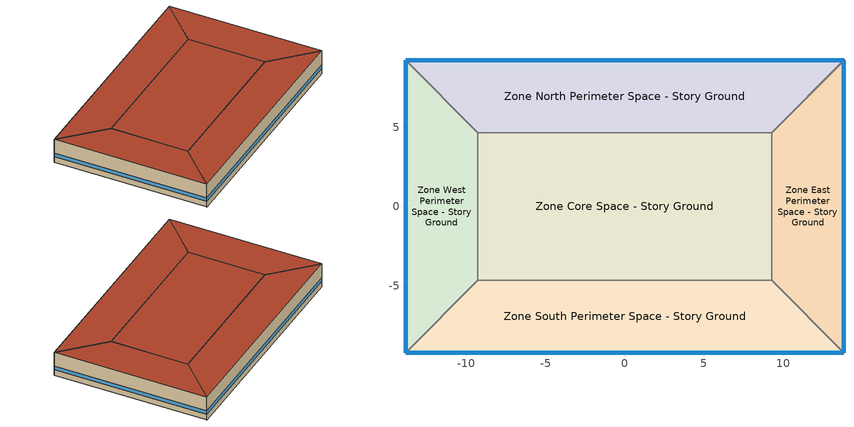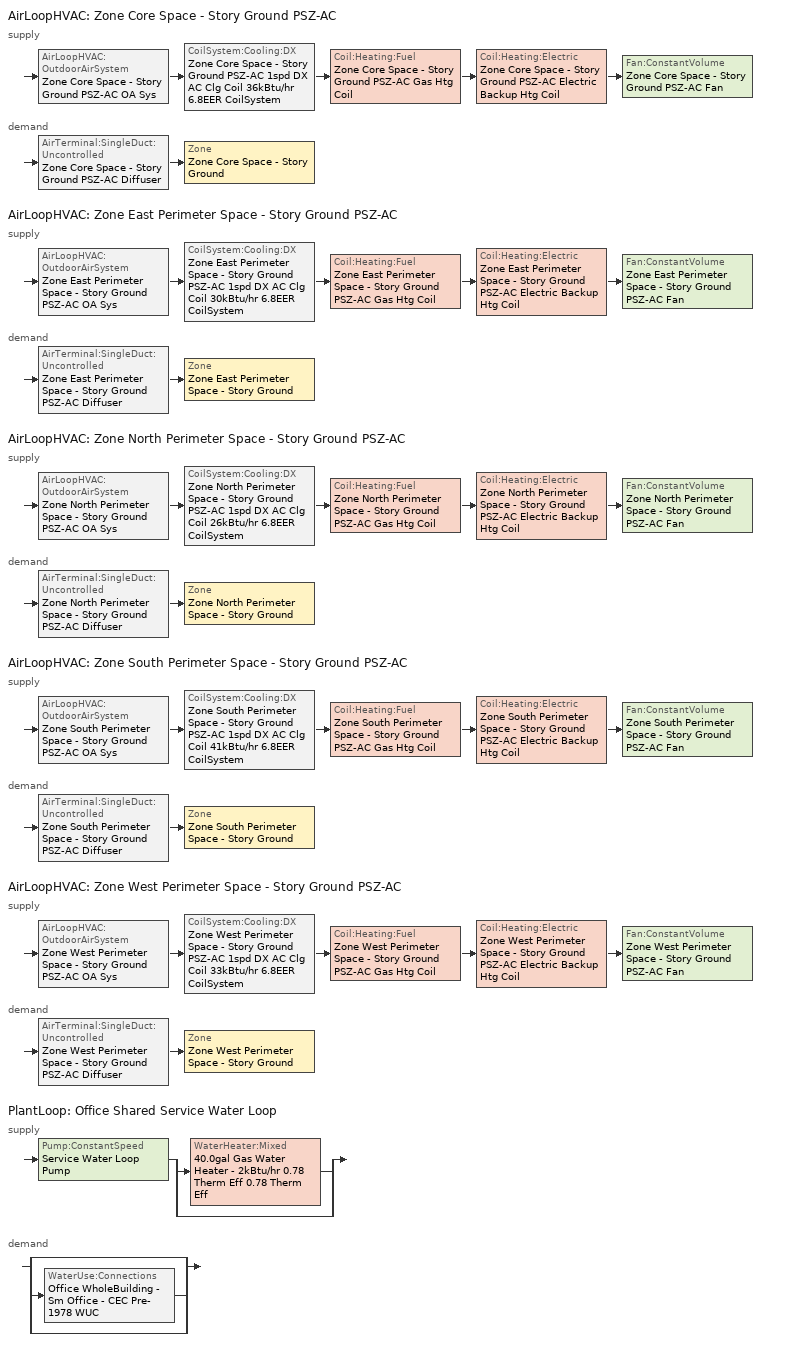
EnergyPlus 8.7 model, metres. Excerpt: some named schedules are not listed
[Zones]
Zone Core Space - Story Ground
 floor ground (Ground FloorGround_Floor_R11_T2013): -9.27,-4.66 -9.27,4.66 9.27,4.66 9.27,-4.66 z0
 wall to Zone West Perimeter Space - Story Ground (Typical Interior Wall): -9.27,4.66 -9.27,-4.66 z0:3.05
 wall to Zone North Perimeter Space - Story Ground (Typical Interior Wall): 9.27,4.66 -9.27,4.66 z0:3.05
 wall to Zone East Perimeter Space - Story Ground (Typical Interior Wall): 9.27,-4.66 9.27,4.66 z0:3.05
 wall to Zone South Perimeter Space - Story Ground (Typical Interior Wall): -9.27,-4.66 9.27,-4.66 z0:3.05
 roof outside (Metal roofR1_R14.20): 9.27,-4.66 9.27,4.66 -9.27,4.66 -9.27,-4.66 z3.05
Zone East Perimeter Space - Story Ground
 floor ground (Ground FloorGround_Floor_R11_T2013): 13.84,9.23 13.84,-9.23 9.27,-4.66 9.27,4.66 z0
 wall outside (Metal framed wallsW1_R8.60): 13.84,-9.23 13.84,9.23 z0:3.05
 wall to Zone South Perimeter Space - Story Ground (Typical Interior Wall): 9.27,-4.66 13.84,-9.23 z0:3.05
 wall to Zone North Perimeter Space - Story Ground (Typical Interior Wall): 13.84,9.23 9.27,4.66 z0:3.05
 window (U1.23_SHGC0.82_SimpleGlazing_Window_01): 13.84,-9.2 13.84,9.2 z0.76:1.22
 roof outside (Metal roofR1_R14.20): 9.27,4.66 9.27,-4.66 13.84,-9.23 13.84,9.23 z3.05
Zone North Perimeter Space - Story Ground
 floor ground (Ground FloorGround_Floor_R11_T2013): -13.84,9.23 13.84,9.23 9.27,4.66 -9.27,4.66 z0
 wall outside (Metal framed wallsW1_R8.60): 13.84,9.23 -13.84,9.23 z0:3.05
 wall to Zone West Perimeter Space - Story Ground (Typical Interior Wall): -13.84,9.23 -9.27,4.66 z0:3.05
 window (U1.23_SHGC0.82_SimpleGlazing_Window_01): 13.82,9.23 -13.82,9.23 z0.76:1.22
 roof outside (Metal roofR1_R14.20): -9.27,4.66 9.27,4.66 13.84,9.23 -13.84,9.23 z3.05
Zone South Perimeter Space - Story Ground
 floor ground (Ground FloorGround_Floor_R11_T2013): 13.84,-9.23 -13.84,-9.23 -9.27,-4.66 9.27,-4.66 z0
 wall outside (Metal framed wallsW1_R8.60): -13.84,-9.23 13.84,-9.23 z0:3.05
 wall to Zone West Perimeter Space - Story Ground (Typical Interior Wall): -9.27,-4.66 -13.84,-9.23 z0:3.05
 window (U1.23_SHGC0.82_SimpleGlazing_Window_01): -13.82,-9.23 13.82,-9.23 z0.76:1.22
 roof outside (Metal roofR1_R14.20): 9.27,-4.66 -9.27,-4.66 -13.84,-9.23 13.84,-9.23 z3.05
Zone West Perimeter Space - Story Ground
 floor ground (Ground FloorGround_Floor_R11_T2013): -13.84,-9.23 -13.84,9.23 -9.27,4.66 -9.27,-4.66 z0
 wall outside (Metal framed wallsW1_R8.60): -13.84,9.23 -13.84,-9.23 z0:3.05
 window (U1.23_SHGC0.82_SimpleGlazing_Window_01): -13.84,9.2 -13.84,-9.2 z0.76:1.22
 roof outside (Metal roofR1_R14.20): -9.27,-4.66 -9.27,4.66 -13.84,9.23 -13.84,-9.23 z3.05
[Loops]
AirLoopHVAC 'Zone Core Space - Story Ground PSZ-AC'
 supply: AirLoopHVAC:OutdoorAirSystem 'Zone Core Space - Story Ground PSZ-AC OA Sys' > CoilSystem:Cooling:DX 'Zone Core Space - Story Ground PSZ-AC 1spd DX AC Clg Coil 36kBtu/hr 6.8EER CoilSystem' > Coil:Heating:Fuel 'Zone Core Space - Story Ground PSZ-AC Gas Htg Coil' > Coil:Heating:Electric 'Zone Core Space - Story Ground PSZ-AC Electric Backup Htg Coil' > Fan:ConstantVolume 'Zone Core Space - Story Ground PSZ-AC Fan'
 demand: AirTerminal:SingleDuct:Uncontrolled 'Zone Core Space - Story Ground PSZ-AC Diffuser' > Zone 'Zone Core Space - Story Ground'
AirLoopHVAC 'Zone East Perimeter Space - Story Ground PSZ-AC'
 supply: AirLoopHVAC:OutdoorAirSystem 'Zone East Perimeter Space - Story Ground PSZ-AC OA Sys' > CoilSystem:Cooling:DX 'Zone East Perimeter Space - Story Ground PSZ-AC 1spd DX AC Clg Coil 30kBtu/hr 6.8EER CoilSystem' > Coil:Heating:Fuel 'Zone East Perimeter Space - Story Ground PSZ-AC Gas Htg Coil' > Coil:Heating:Electric 'Zone East Perimeter Space - Story Ground PSZ-AC Electric Backup Htg Coil' > Fan:ConstantVolume 'Zone East Perimeter Space - Story Ground PSZ-AC Fan'
 demand: AirTerminal:SingleDuct:Uncontrolled 'Zone East Perimeter Space - Story Ground PSZ-AC Diffuser' > Zone 'Zone East Perimeter Space - Story Ground'
AirLoopHVAC 'Zone North Perimeter Space - Story Ground PSZ-AC'
 supply: AirLoopHVAC:OutdoorAirSystem 'Zone North Perimeter Space - Story Ground PSZ-AC OA Sys' > CoilSystem:Cooling:DX 'Zone North Perimeter Space - Story Ground PSZ-AC 1spd DX AC Clg Coil 26kBtu/hr 6.8EER CoilSystem' > Coil:Heating:Fuel 'Zone North Perimeter Space - Story Ground PSZ-AC Gas Htg Coil' > Coil:Heating:Electric 'Zone North Perimeter Space - Story Ground PSZ-AC Electric Backup Htg Coil' > Fan:ConstantVolume 'Zone North Perimeter Space - Story Ground PSZ-AC Fan'
 demand: AirTerminal:SingleDuct:Uncontrolled 'Zone North Perimeter Space - Story Ground PSZ-AC Diffuser' > Zone 'Zone North Perimeter Space - Story Ground'
AirLoopHVAC 'Zone South Perimeter Space - Story Ground PSZ-AC'
 supply: AirLoopHVAC:OutdoorAirSystem 'Zone South Perimeter Space - Story Ground PSZ-AC OA Sys' > CoilSystem:Cooling:DX 'Zone South Perimeter Space - Story Ground PSZ-AC 1spd DX AC Clg Coil 41kBtu/hr 6.8EER CoilSystem' > Coil:Heating:Fuel 'Zone South Perimeter Space - Story Ground PSZ-AC Gas Htg Coil' > Coil:Heating:Electric 'Zone South Perimeter Space - Story Ground PSZ-AC Electric Backup Htg Coil' > Fan:ConstantVolume 'Zone South Perimeter Space - Story Ground PSZ-AC Fan'
 demand: AirTerminal:SingleDuct:Uncontrolled 'Zone South Perimeter Space - Story Ground PSZ-AC Diffuser' > Zone 'Zone South Perimeter Space - Story Ground'
AirLoopHVAC 'Zone West Perimeter Space - Story Ground PSZ-AC'
 supply: AirLoopHVAC:OutdoorAirSystem 'Zone West Perimeter Space - Story Ground PSZ-AC OA Sys' > CoilSystem:Cooling:DX 'Zone West Perimeter Space - Story Ground PSZ-AC 1spd DX AC Clg Coil 33kBtu/hr 6.8EER CoilSystem' > Coil:Heating:Fuel 'Zone West Perimeter Space - Story Ground PSZ-AC Gas Htg Coil' > Coil:Heating:Electric 'Zone West Perimeter Space - Story Ground PSZ-AC Electric Backup Htg Coil' > Fan:ConstantVolume 'Zone West Perimeter Space - Story Ground PSZ-AC Fan'
 demand: AirTerminal:SingleDuct:Uncontrolled 'Zone West Perimeter Space - Story Ground PSZ-AC Diffuser' > Zone 'Zone West Perimeter Space - Story Ground'
PlantLoop 'Office Shared Service Water Loop'
 supply: Pump:ConstantSpeed 'Service Water Loop Pump' > split
  | WaterHeater:Mixed '40.0gal Gas Water Heater - 2kBtu/hr 0.78 Therm Eff 0.78 Therm Eff'
  | bypass
 demand: split
  | bypass
  | WaterUse:Connections 'Office WholeBuilding - Sm Office - CEC Pre-1978 WUC'
  | bypass
[Building]
CEC Pre-1978|SmallOffice
[Site:Location]
Climate Zone 3_CA_USA: Latitude {deg}=37.7; Longitude {deg}=-122.2; Time Zone {hr}=-8; Elevation {m}=2
[Site:WaterMainsTemperature]
Calculation Method=Correlation; Annual Average Outdoor Air Temperature {C}=14.1417; Maximum Difference In Monthly Average Outdoor Air Temperatures {deltaC}=7.8
[SizingPeriod:DesignDay] Day of Month=21; Dry-Bulb Temperature Range Modifier Type=DefaultMultipliers; Humidity Condition Type=Wetbulb; Barometric Pressure {Pa}=101301; Rain Indicator=No; Snow Indicator=No; Daylight Saving Time Indicator=No
Name | Month | Day Type | Maximum Dry-Bulb Temperature {C} | Daily Dry-Bulb Temperature Range {deltaC} | Wetbulb or DewPoint at Maximum Dry-Bulb {C} | Wind Speed {m/s} | Wind Direction {deg} | Solar Model Indicator | ASHRAE Clear Sky Optical Depth for Beam Irradiance (taub) | ASHRAE Clear Sky Optical Depth for Diffuse Irradiance (taud) | Sky Clearness
Climate Zone 3 Ann Clg .4% Condns DB=>MWB | 8 | SummerDesignDay | 27.7 | 7.4 | 18.3 | 4.9 | 290 | ASHRAETau | 0.367 | 2.428
Climate Zone 3 Ann Clg .4% Condns WB=>MDB | 8 | SummerDesignDay | 25.5 | 7.4 | 19.8 | 4.9 | 290 | ASHRAETau | 0.367 | 2.428
Climate Zone 3 Ann Htg 99.6% Condns DB | 1 | WinterDesignDay | 2.9 | 0 | 2.9 | 2.2 | 50 | ASHRAEClearSky |  |  | 0
[Material]
Name | Roughness | Thickness {m} | Conductivity {W/m-K} | Density {kg/m3} | Specific Heat {J/kg-K} | Thermal Absorptance | Solar Absorptance | Visible Absorptance
Air - Metal Wall Framing - 16 or 24 in. OC | Smooth | 0.1397 | 1.22017 | 1.28148 | 1004.832 | 0.9 | 0.7 | 0.7
Carpet - 3/4 in. CBES | Smooth | 0.01905 | 0.0500335 | 288.332 | 1381.644 | 0.9 | 0.7 | 0.8
G01 13mm gypsum board | Smooth | 0.0127 | 0.160031 | 800.001 | 1090.73 | 0.9 | 0.7 | 0.5
Ground_Floor_R11_T2013 | Smooth | 0.0442273 | 0.0230232 | 16.0185 | 1130.436 | 0.9 | 0.7 | 0.8
Gypsum Board - 1/2 in. CBES | Smooth | 0.0127 | 0.160107 | 640.739 | 1130.436 | 0.9 | 0.7 | 0.8
Metal Standing Seam - 1/16 in. CBES | MediumRough | 0.001524 | 0.580388 | 7820.53 | 502.416 | 0.85 | 0.37 | 0.85
Plywood - 5/8 in. CBES | Smooth | 0.016002 | 0.12008 | 480.554 | 1884.06 | 0.9 | 0.7 | 0.7
R1_R14.20 | Smooth | 0.0575653 | 0.0230232 | 16.0185 | 1130.436 | 0.9 | 0.7 | 0.8
Stucco - 7/8 in. CBES | MediumRough | 0.022352 | 0.700468 | 1855.1 | 837.36 | 0.9 | 0.7 | 0.8
W1_R8.60 | Smooth | 0.0348619 | 0.0230232 | 16.0185 | 1130.436 | 0.9 | 0.7 | 0.8
[WindowMaterial:SimpleGlazingSystem]
U1.23_SHGC0.82_SimpleGlazing_Window_01: U-Factor {W/m2-K}=6.98426; Solar Heat Gain Coefficient=0.82; Visible Transmittance=0.81
[Construction]
Ground FloorGround_Floor_R11_T2013: Ground_Floor_R11_T2013, Plywood - 5/8 in. CBES, Carpet - 3/4 in. CBES
Metal framed wallsW1_R8.60: Stucco - 7/8 in. CBES, W1_R8.60, Air - Metal Wall Framing - 16 or 24 in. OC, Gypsum Board - 1/2 in. CBES
Metal roofR1_R14.20: Metal Standing Seam - 1/16 in. CBES, R1_R14.20
Typical Interior Wall: G01 13mm gypsum board, G01 13mm gypsum board
U1.23_SHGC0.82_SimpleGlazing_Window_01: U1.23_SHGC0.82_SimpleGlazing_Window_01
[Zone] Multiplier=1
Zone Core Space - Story Ground; Zone East Perimeter Space - Story Ground; Zone North Perimeter Space - Story Ground; Zone South Perimeter Space - Story Ground; Zone West Perimeter Space - Story Ground
[ZoneControl:Thermostat] Control Object Type 1=ThermostatSetpoint:DualSetpoint
Name | Zone or ZoneList | Control Type Schedule | Control Name 1
Zone Core Space - Story Ground Thermostat | Zone Core Space - Story Ground | Zone Core Space - Story Ground Thermostat Schedule | Office WholeBuilding - Sm Office - CEC Pre-1978 Thermostat 2
Zone East Perimeter Space - Story Ground Thermostat | Zone East Perimeter Space - Story Ground | Zone East Perimeter Space - Story Ground Thermostat Schedule | Office WholeBuilding - Sm Office - CEC Pre-1978 Thermostat 1
Zone North Perimeter Space - Story Ground Thermostat | Zone North Perimeter Space - Story Ground | Zone North Perimeter Space - Story Ground Thermostat Schedule | Office WholeBuilding - Sm Office - CEC Pre-1978 Thermostat 3
Zone South Perimeter Space - Story Ground Thermostat | Zone South Perimeter Space - Story Ground | Zone South Perimeter Space - Story Ground Thermostat Schedule | Office WholeBuilding - Sm Office - CEC Pre-1978 Thermostat 4
Zone West Perimeter Space - Story Ground Thermostat | Zone West Perimeter Space - Story Ground | Zone West Perimeter Space - Story Ground Thermostat Schedule | Office WholeBuilding - Sm Office - CEC Pre-1978 Thermostat
[ThermostatSetpoint:DualSetpoint] Heating Setpoint Temperature Schedule=OfficeHtgSetpt; Cooling Setpoint Temperature Schedule=OfficeClgSetpt
Office WholeBuilding - Sm Office - CEC Pre-1978 Thermostat 2; Office WholeBuilding - Sm Office - CEC Pre-1978 Thermostat 1; Office WholeBuilding - Sm Office - CEC Pre-1978 Thermostat 3; Office WholeBuilding - Sm Office - CEC Pre-1978 Thermostat 4; Office WholeBuilding - Sm Office - CEC Pre-1978 Thermostat
[AirTerminal:SingleDuct:Uncontrolled] Availability Schedule=Always On Discrete; Maximum Air Flow Rate {m3/s}=AutoSize
Zone Core Space - Story Ground PSZ-AC Diffuser; Zone East Perimeter Space - Story Ground PSZ-AC Diffuser; Zone North Perimeter Space - Story Ground PSZ-AC Diffuser; Zone South Perimeter Space - Story Ground PSZ-AC Diffuser; Zone West Perimeter Space - Story Ground PSZ-AC Diffuser
[Zone equipment]
Zone Core Space - Story Ground: Zone Core Space - Story Ground PSZ-AC Diffuser
Zone East Perimeter Space - Story Ground: Zone East Perimeter Space - Story Ground PSZ-AC Diffuser
Zone North Perimeter Space - Story Ground: Zone North Perimeter Space - Story Ground PSZ-AC Diffuser
Zone South Perimeter Space - Story Ground: Zone South Perimeter Space - Story Ground PSZ-AC Diffuser
Zone West Perimeter Space - Story Ground: Zone West Perimeter Space - Story Ground PSZ-AC Diffuser
[Sizing:Zone] Zone Cooling Design Supply Air Temperature Input Method=SupplyAirTemperature; Zone Cooling Design Supply Air Temperature {C}=12.8; Zone Cooling Design Supply Air Temperature Difference {deltaC}=11.11; Zone Heating Design Supply Air Temperature Input Method=SupplyAirTemperature; Zone Heating Design Supply Air Temperature {C}=40; Zone Heating Design Supply Air Temperature Difference {deltaC}=11.11; Zone Cooling Design Supply Air Humidity Ratio {kgWater/kgDryAir}=0.0085; Zone Heating Design Supply Air Humidity Ratio {kgWater/kgDryAir}=0.008; Design Specification Outdoor Air Object=Office WholeBuilding - Sm Office Ventilation; Cooling Design Air Flow Method=DesignDay; Cooling Design Air Flow Rate {m3/s}=0; Cooling Minimum Air Flow per Zone Floor Area {m3/s-m2}=0.000762; Cooling Minimum Air Flow {m3/s}=0; Cooling Minimum Air Flow Fraction=0; Heating Design Air Flow Method=DesignDay; Heating Design Air Flow Rate {m3/s}=0; Heating Maximum Air Flow per Zone Floor Area {m3/s-m2}=0.002032; Heating Maximum Air Flow {m3/s}=0.141576; Heating Maximum Air Flow Fraction=0.3; Account for Dedicated Outdoor Air System=No
Name | Design Specification Zone Air Distribution Object
Zone Core Space - Story Ground | Zone Core Space - Story Ground Design Spec Zone Air Dist
Zone East Perimeter Space - Story Ground | Zone East Perimeter Space - Story Ground Design Spec Zone Air Dist
Zone North Perimeter Space - Story Ground | Zone North Perimeter Space - Story Ground Design Spec Zone Air Dist
Zone South Perimeter Space - Story Ground | Zone South Perimeter Space - Story Ground Design Spec Zone Air Dist
Zone West Perimeter Space - Story Ground | Zone West Perimeter Space - Story Ground Design Spec Zone Air Dist
[DesignSpecification:ZoneAirDistribution] Zone Air Distribution Effectiveness in Cooling Mode=1; Zone Air Distribution Effectiveness in Heating Mode=1
Zone Core Space - Story Ground Design Spec Zone Air Dist; Zone East Perimeter Space - Story Ground Design Spec Zone Air Dist; Zone North Perimeter Space - Story Ground Design Spec Zone Air Dist; Zone South Perimeter Space - Story Ground Design Spec Zone Air Dist; Zone West Perimeter Space - Story Ground Design Spec Zone Air Dist
[Controller:MechanicalVentilation] Availability Schedule=Always On Discrete; Demand Controlled Ventilation=No; System Outdoor Air Method=ZoneSum; Design Specification Outdoor Air Object Name 1=Office WholeBuilding - Sm Office Ventilation
Name | Zone Name 1 | Design Specification Zone Air Distribution Object Name 1
Controller Mechanical Ventilation 2 | Zone Core Space - Story Ground | Zone Core Space - Story Ground Design Spec Zone Air Dist
Controller Mechanical Ventilation 5 | Zone East Perimeter Space - Story Ground | Zone East Perimeter Space - Story Ground Design Spec Zone Air Dist
Controller Mechanical Ventilation 1 | Zone North Perimeter Space - Story Ground | Zone North Perimeter Space - Story Ground Design Spec Zone Air Dist
Controller Mechanical Ventilation 3 | Zone South Perimeter Space - Story Ground | Zone South Perimeter Space - Story Ground Design Spec Zone Air Dist
Controller Mechanical Ventilation 4 | Zone West Perimeter Space - Story Ground | Zone West Perimeter Space - Story Ground Design Spec Zone Air Dist
[DesignSpecification:OutdoorAir]
Office WholeBuilding - Sm Office Ventilation: Outdoor Air Method=Maximum; Outdoor Air Flow per Person {m3/s-person}=0.00707921; Outdoor Air Flow per Zone Floor Area {m3/s-m2}=0.000762; Outdoor Air Flow per Zone {m3/s}=0; Outdoor Air Flow Air Changes per Hour {1/hr}=0
[Daylighting:Controls] Lighting Control Type=ContinuousOff; Minimum Input Power Fraction for Continuous or ContinuousOff Dimming Control=0.3; Minimum Light Output Fraction for Continuous or ContinuousOff Dimming Control=0.2; Glare Calculation Azimuth Angle of View Direction Clockwise from Zone y-Axis {deg}=-0; Fraction of Zone Controlled by Reference Point 1=1; Illuminance Setpoint at Reference Point 1 {lux}=484.376
Name | Zone | Glare Calculation Daylighting Reference Point | Daylighting Reference Point Name 1
{ec286eac-94a1-4e3b-a7d9-f7c710e40471} | Zone East Perimeter Space - Story Ground | East Perimeter Space - Story Ground daylighting control | East Perimeter Space - Story Ground daylighting control
{6d68cc39-022b-4516-8721-0d238268f182} | Zone North Perimeter Space - Story Ground | North Perimeter Space - Story Ground daylighting control | North Perimeter Space - Story Ground daylighting control
{9a5578a0-60f3-427b-9081-6a27f9a5fe6f} | Zone South Perimeter Space - Story Ground | South Perimeter Space - Story Ground daylighting control | South Perimeter Space - Story Ground daylighting control
{58f98d78-2d08-4c00-b110-0de317a52cfb} | Zone West Perimeter Space - Story Ground | West Perimeter Space - Story Ground daylighting control | West Perimeter Space - Story Ground daylighting control
[AirLoopHVAC] Design Supply Air Flow Rate {m3/s}=AutoSize
Zone Core Space - Story Ground PSZ-AC; Zone East Perimeter Space - Story Ground PSZ-AC; Zone North Perimeter Space - Story Ground PSZ-AC; Zone South Perimeter Space - Story Ground PSZ-AC; Zone West Perimeter Space - Story Ground PSZ-AC
[Sizing:System] Type of Load to Size On=Sensible; Design Outdoor Air Flow Rate {m3/s}=Autosize; Central Heating Maximum System Air Flow Ratio=1; Preheat Design Temperature {C}=7; Preheat Design Humidity Ratio {kgWater/kgDryAir}=0.008; Precool Design Temperature {C}=12.8; Precool Design Humidity Ratio {kgWater/kgDryAir}=0.008; Central Cooling Design Supply Air Temperature {C}=12.8; Central Heating Design Supply Air Temperature {C}=40; Type of Zone Sum to Use=Coincident; 100% Outdoor Air in Cooling=No; 100% Outdoor Air in Heating=No; Central Cooling Design Supply Air Humidity Ratio {kgWater/kgDryAir}=0.0085; Central Heating Design Supply Air Humidity Ratio {kgWater/kgDryAir}=0.008; Cooling Supply Air Flow Rate Method=DesignDay; Cooling Supply Air Flow Rate {m3/s}=0; Cooling Supply Air Flow Rate Per Floor Area {m3/s-m2}=0.00996765; Cooling Fraction of Autosized Cooling Supply Air Flow Rate=1; Cooling Supply Air Flow Rate Per Unit Cooling Capacity {m3/s-W}=3.94755e-05; Heating Supply Air Flow Rate Method=DesignDay; Heating Supply Air Flow Rate {m3/s}=0; Heating Supply Air Flow Rate Per Floor Area {m3/s-m2}=0.00996765; Heating Fraction of Autosized Heating Supply Air Flow Rate=1; Heating Fraction of Autosized Cooling Supply Air Flow Rate=1; Heating Supply Air Flow Rate Per Unit Heating Capacity {m3/s-W}=3.15882e-05; System Outdoor Air Method=ZoneSum; Zone Maximum Outdoor Air Fraction=1; Cooling Design Capacity Method=CoolingDesignCapacity; Cooling Design Capacity {W}=Autosize; Cooling Design Capacity Per Floor Area {W/m2}=234.7; Fraction of Autosized Cooling Design Capacity=1; Heating Design Capacity Method=HeatingDesignCapacity; Heating Design Capacity {W}=Autosize; Heating Design Capacity Per Floor Area {W/m2}=157; Fraction of Autosized Heating Design Capacity=1; Central Cooling Capacity Control Method=OnOff
Zone Core Space - Story Ground PSZ-AC; Zone East Perimeter Space - Story Ground PSZ-AC; Zone North Perimeter Space - Story Ground PSZ-AC; Zone South Perimeter Space - Story Ground PSZ-AC; Zone West Perimeter Space - Story Ground PSZ-AC
[AvailabilityManager:NightCycle] Applicability Schedule=Always On Discrete; Control Type=CycleOnAny; Thermostat Tolerance {deltaC}=1; Cycling Run Time {s}=3600
Name | Fan Schedule
Availability Manager Night Cycle 2 | Zone Core Space - Story Ground PSZ-AC Occ Sch
Availability Manager Night Cycle 5 | Zone East Perimeter Space - Story Ground PSZ-AC Occ Sch
Availability Manager Night Cycle 1 | Always On Discrete
Availability Manager Night Cycle 3 | Zone South Perimeter Space - Story Ground PSZ-AC Occ Sch
Availability Manager Night Cycle 4 | Zone West Perimeter Space - Story Ground PSZ-AC Occ Sch
[Controller:OutdoorAir] Minimum Outdoor Air Flow Rate {m3/s}=0; Maximum Outdoor Air Flow Rate {m3/s}=Autosize; Economizer Control Type=NoEconomizer; Economizer Control Action Type=ModulateFlow; Economizer Maximum Limit Dry-Bulb Temperature {C}=28; Economizer Maximum Limit Enthalpy {J/kg}=64000; Economizer Minimum Limit Dry-Bulb Temperature {C}=-100; Lockout Type=LockoutWithCompressor; Minimum Limit Type=FixedMinimum; Minimum Outdoor Air Schedule=Always On Discrete; High Humidity Control=No; Control High Indoor Humidity Based on Outdoor Humidity Ratio=Yes; Heat Recovery Bypass Control Type=BypassWhenOAFlowGreaterThanMinimum
Name | Mechanical Ventilation Controller
Zone Core Space - Story Ground PSZ-AC OA Sys Controller | Controller Mechanical Ventilation 2
Zone East Perimeter Space - Story Ground PSZ-AC OA Sys Controller | Controller Mechanical Ventilation 5
Zone North Perimeter Space - Story Ground PSZ-AC OA Sys Controller | Controller Mechanical Ventilation 1
Zone South Perimeter Space - Story Ground PSZ-AC OA Sys Controller | Controller Mechanical Ventilation 3
Zone West Perimeter Space - Story Ground PSZ-AC OA Sys Controller | Controller Mechanical Ventilation 4
[AvailabilityManager:Scheduled] Schedule=Always On Discrete
Zone Core Space - Story Ground PSZ-AC OA Sys Availability Manager; Zone East Perimeter Space - Story Ground PSZ-AC OA Sys Availability Manager; Zone North Perimeter Space - Story Ground PSZ-AC OA Sys Availability Manager; Zone South Perimeter Space - Story Ground PSZ-AC OA Sys Availability Manager; Zone West Perimeter Space - Story Ground PSZ-AC OA Sys Availability Manager
[SetpointManager:MixedAir] Control Variable=Temperature
Node 44 OS Default SPM; Node 43 OS Default SPM; Node 42 OS Default SPM; Node 41 OS Default SPM; Node 80 OS Default SPM; Node 79 OS Default SPM; Node 78 OS Default SPM; Node 77 OS Default SPM; Node 32 OS Default SPM; Node 31 OS Default SPM; Node 30 OS Default SPM; Node 29 OS Default SPM; Node 56 OS Default SPM; Node 55 OS Default SPM; Node 54 OS Default SPM; Node 53 OS Default SPM; Node 68 OS Default SPM; Node 67 OS Default SPM; Node 66 OS Default SPM; Node 65 OS Default SPM
[CoilSystem:Cooling:DX] Availability Schedule=Always On Discrete
Name | Cooling Coil
Zone Core Space - Story Ground PSZ-AC 1spd DX AC Clg Coil 36kBtu/hr 6.8EER CoilSystem | Zone Core Space - Story Ground PSZ-AC 1spd DX AC Clg Coil 36kBtu/hr 6.8EER
Zone East Perimeter Space - Story Ground PSZ-AC 1spd DX AC Clg Coil 30kBtu/hr 6.8EER CoilSystem | Zone East Perimeter Space - Story Ground PSZ-AC 1spd DX AC Clg Coil 30kBtu/hr 6.8EER
Zone North Perimeter Space - Story Ground PSZ-AC 1spd DX AC Clg Coil 26kBtu/hr 6.8EER CoilSystem | Zone North Perimeter Space - Story Ground PSZ-AC 1spd DX AC Clg Coil 26kBtu/hr 6.8EER
Zone South Perimeter Space - Story Ground PSZ-AC 1spd DX AC Clg Coil 41kBtu/hr 6.8EER CoilSystem | Zone South Perimeter Space - Story Ground PSZ-AC 1spd DX AC Clg Coil 41kBtu/hr 6.8EER
Zone West Perimeter Space - Story Ground PSZ-AC 1spd DX AC Clg Coil 33kBtu/hr 6.8EER CoilSystem | Zone West Perimeter Space - Story Ground PSZ-AC 1spd DX AC Clg Coil 33kBtu/hr 6.8EER
[Coil:Cooling:DX:SingleSpeed] Availability Schedule=Always On Discrete; Gross Rated Total Cooling Capacity {W}=Autosize; Gross Rated Sensible Heat Ratio=Autosize; Rated Air Flow Rate {m3/s}=Autosize; Rated Evaporator Fan Power Per Volume Flow Rate {W/(m3/s)}=773.3; Condenser Type=AirCooled; Evaporative Condenser Effectiveness=0; Crankcase Heater Capacity {W}=0; Maximum Outdoor Dry-Bulb Temperature for Crankcase Heater Operation {C}=0; Basin Heater Capacity {W/K}=0; Basin Heater Setpoint Temperature {C}=10
Name | Gross Rated Cooling COP {W/W} | Total Cooling Capacity Function of Temperature Curve | Total Cooling Capacity Function of Flow Fraction Curve | Energy Input Ratio Function of Temperature Curve | Energy Input Ratio Function of Flow Fraction Curve | Part Load Fraction Correlation Curve
Zone Core Space - Story Ground PSZ-AC 1spd DX AC Clg Coil 36kBtu/hr 6.8EER | 2.31749 | Curve_Biquadratic_CBES_03 | Curve_Quadratic_CBES_04 | Curve_Biquadratic_CBES_04 | Curve_Quadratic_CBES_05 | Curve_Quadratic_CBES_06
Zone East Perimeter Space - Story Ground PSZ-AC 1spd DX AC Clg Coil 30kBtu/hr 6.8EER | 2.31466 | Curve_Biquadratic_CBES_5 | Curve_Quadratic_CBES_7 | Curve_Biquadratic_CBES_6 | Curve_Quadratic_CBES_8 | Curve_Quadratic_CBES_9
Zone North Perimeter Space - Story Ground PSZ-AC 1spd DX AC Clg Coil 26kBtu/hr 6.8EER | 2.31242 | Curve_Biquadratic_CBES_7 | Curve_Quadratic_CBES_10 | Curve_Biquadratic_CBES_8 | Curve_Quadratic_CBES_11 | Curve_Quadratic_CBES_12
Zone South Perimeter Space - Story Ground PSZ-AC 1spd DX AC Clg Coil 41kBtu/hr 6.8EER | 2.32049 | Curve_Biquadratic_CBES_9 | Curve_Quadratic_CBES_13 | Curve_Biquadratic_CBES_10 | Curve_Quadratic_CBES_14 | Curve_Quadratic_CBES_15
Zone West Perimeter Space - Story Ground PSZ-AC 1spd DX AC Clg Coil 33kBtu/hr 6.8EER | 2.31599 | Curve_Biquadratic_CBES_11 | Curve_Quadratic_CBES_16 | Curve_Biquadratic_CBES_12 | Curve_Quadratic_CBES_17 | Curve_Quadratic_CBES_18
[Coil:Heating:Fuel] Availability Schedule=Always On Discrete; Fuel Type=NaturalGas; Burner Efficiency=0.8; Nominal Capacity {W}=AutoSize; Parasitic Electric Load {W}=0; Parasitic Fuel Load {W}=0
Zone Core Space - Story Ground PSZ-AC Gas Htg Coil; Zone East Perimeter Space - Story Ground PSZ-AC Gas Htg Coil; Zone North Perimeter Space - Story Ground PSZ-AC Gas Htg Coil; Zone South Perimeter Space - Story Ground PSZ-AC Gas Htg Coil; Zone West Perimeter Space - Story Ground PSZ-AC Gas Htg Coil
[Coil:Heating:Electric] Availability Schedule=Always On Discrete; Efficiency=1; Nominal Capacity {W}=Autosize
Zone Core Space - Story Ground PSZ-AC Electric Backup Htg Coil; Zone East Perimeter Space - Story Ground PSZ-AC Electric Backup Htg Coil; Zone North Perimeter Space - Story Ground PSZ-AC Electric Backup Htg Coil; Zone South Perimeter Space - Story Ground PSZ-AC Electric Backup Htg Coil; Zone West Perimeter Space - Story Ground PSZ-AC Electric Backup Htg Coil
[Fan:ConstantVolume] Fan Total Efficiency=0.53625; Pressure Rise {Pa}=622.722; Maximum Flow Rate {m3/s}=AutoSize; Motor Efficiency=0.825; Motor In Airstream Fraction=1
Name | Availability Schedule
Zone Core Space - Story Ground PSZ-AC Fan | Zone Core Space - Story Ground PSZ-AC Occ Sch
Zone East Perimeter Space - Story Ground PSZ-AC Fan | Zone East Perimeter Space - Story Ground PSZ-AC Occ Sch
Zone North Perimeter Space - Story Ground PSZ-AC Fan | Always On Discrete
Zone South Perimeter Space - Story Ground PSZ-AC Fan | Zone South Perimeter Space - Story Ground PSZ-AC Occ Sch
Zone West Perimeter Space - Story Ground PSZ-AC Fan | Zone West Perimeter Space - Story Ground PSZ-AC Occ Sch
[SetpointManager:SingleZone:Reheat] Control Variable=Temperature; Minimum Supply Air Temperature {C}=10; Maximum Supply Air Temperature {C}=50
Name | Control Zone
Setpoint Manager Single Zone Reheat 2 | Zone Core Space - Story Ground
Setpoint Manager Single Zone Reheat 5 | Zone East Perimeter Space - Story Ground
Setpoint Manager Single Zone Reheat 1 | Zone North Perimeter Space - Story Ground
Setpoint Manager Single Zone Reheat 3 | Zone South Perimeter Space - Story Ground
Setpoint Manager Single Zone Reheat 4 | Zone West Perimeter Space - Story Ground
[PlantLoop]
Office Shared Service Water Loop: Fluid Type=Water; Plant Equipment Operation Scheme=Office Shared Service Water Loop Operation Schemes; Maximum Loop Temperature {C}=60; Minimum Loop Temperature {C}=10; Maximum Loop Flow Rate {m3/s}=Autosize; Minimum Loop Flow Rate {m3/s}=0; Plant Loop Volume {m3}=Autocalculate; Load Distribution Scheme=Optimal; Plant Loop Demand Calculation Scheme=SingleSetpoint
[Sizing:Plant]
Office Shared Service Water Loop: Loop Type=Heating; Design Loop Exit Temperature {C}=60; Loop Design Temperature Difference {deltaC}=5; Sizing Option=NonCoincident; Zone Timesteps in Averaging Window=1; Coincident Sizing Factor Mode=None
[Pump:ConstantSpeed]
Service Water Loop Pump: Design Flow Rate {m3/s}=Autosize; Design Pump Head {Pa}=29890.7; Design Power Consumption {W}=Autosize; Motor Efficiency=0.825; Fraction of Motor Inefficiencies to Fluid Stream=0; Pump Control Type=Intermittent
[WaterHeater:Mixed]
40.0gal Gas Water Heater - 2kBtu/hr 0.78 Therm Eff 0.78 Therm Eff: Tank Volume {m3}=0.151416; Setpoint Temperature Schedule=Service Water Loop Temp - 140F; Deadband Temperature Difference {deltaC}=2; Maximum Temperature Limit {C}=82.2222; Heater Control Type=Cycle; Heater Maximum Capacity {W}=526.018; Heater Ignition Minimum Flow Rate {m3/s}=0; Heater Ignition Delay {s}=0; Heater Fuel Type=NaturalGas; Heater Thermal Efficiency=0.78; Off Cycle Parasitic Fuel Consumption Rate {W}=20; Off Cycle Parasitic Fuel Type=NaturalGas; Off Cycle Parasitic Heat Fraction to Tank=0.8; On Cycle Parasitic Fuel Consumption Rate {W}=0; On Cycle Parasitic Fuel Type=NaturalGas; On Cycle Parasitic Heat Fraction to Tank=0; Ambient Temperature Indicator=Schedule; Ambient Temperature Schedule=Water Heater Ambient Temp Schedule - 70F; Off Cycle Loss Coefficient to Ambient Temperature {W/K}=5.99799; Off Cycle Loss Fraction to Zone=1; On Cycle Loss Coefficient to Ambient Temperature {W/K}=5.99799; On Cycle Loss Fraction to Zone=1; Use Side Effectiveness=1; Source Side Effectiveness=1; Use Side Design Flow Rate {m3/s}=Autosize; Source Side Design Flow Rate {m3/s}=Autosize; Indirect Water Heating Recovery Time {hr}=1.5; Source Side Flow Control Mode=IndirectHeatPrimarySetpoint
[SetpointManager:Scheduled]
Service hot water setpoint manager: Control Variable=Temperature; Schedule=Service Water Loop Temp - 140F
[WaterUse:Connections]
Office WholeBuilding - Sm Office - CEC Pre-1978 WUC: Water Use Equipment Name 1=Office WholeBuilding - Sm Office - CEC Pre-1978 SWH
[WaterUse:Equipment]
Office WholeBuilding - Sm Office - CEC Pre-1978 SWH: Peak Flow Rate {m3/s}=3.15336e-06; Flow Rate Fraction Schedule=OfficeServiceHotWater; Target Temperature Schedule=43.3 C; Sensible Fraction Schedule=0.2 Fraction; Latent Fraction Schedule=0.05 Fraction
[PlantEquipmentOperationSchemes]
Office Shared Service Water Loop Operation Schemes: Control Scheme Object Type 1=PlantEquipmentOperation:HeatingLoad; Control Scheme Name 1=Office Shared Service Water Loop Heating Operation Scheme; Control Scheme Schedule Name 1=Always On Discrete
[PlantEquipmentOperation:HeatingLoad]
Office Shared Service Water Loop Heating Operation Scheme: Load Range Lower Limit 1 {W}=0; Load Range Upper Limit 1 {W}=1000000000; Range Equipment List Name 1=Office Shared Service Water Loop Heating Equipment List
[PlantEquipmentList]
Office Shared Service Water Loop Heating Equipment List: WaterHeater:Mixed, 40.0gal Gas Water Heater - 2kBtu/hr 0.78 Therm Eff 0.78 Therm Eff
[UtilityCost:Tariff] Buy Or Sell=buyFromUtility
Name | Output Meter | Conversion Factor Choice | Monthly Charge or Variable | Real Time Pricing Charge Schedule
PGE_Commercial_A1 | ElectricityPurchased:Facility | kWh | 10 | A_1_03/01/17
PGE_G-NR1 | Gas:Facility | Therm |  | G-NR1_11/01/17
[Schedule:Compact]
Zone Core Space - Story Ground Thermostat Schedule; Zone East Perimeter Space - Story Ground Thermostat Schedule; Zone North Perimeter Space - Story Ground Thermostat Schedule; Zone South Perimeter Space - Story Ground Thermostat Schedule; Zone West Perimeter Space - Story Ground Thermostat Schedule: Through: 12/31, For: AllDays, Until: 24:00, 4
A_1_03/01/17: Through: 4/30, For: Weekdays, Until: 08:30, 0.19956, Until: 21:30, 0.20442, Until: 24:00, 0.19956, For: Weekends Holidays, Until: 08:30, 0.19956, Until: 21:30, 0.19956, Until: 24:00, 0.19956, Through: 10/31, For: Weekdays, Until: 08:30, 0.18638, Until: 12:00, 0.25796, Until: 18:00, 0.55478, Until: 21:30, 0.25796, Until: 24:30, 0.18638, For: Weekends Holidays, Until: 08:30, 0.21197, Until: 12:00, 0.21197, Until: 18:00, 0.21197, Until: 21:30, 0.21197, Until: 24:30, 0.21197, Through: 12/31, For: Weekdays, Until: 08:30, 0.19956, Until: 21:30, 0.20442, Until: 24:00, 0.19956, For: Weekends Holidays, Until: 08:30, 0.19956, Until: 21:30, 0.19956, Until: 24:00, 0.19956
G-NR1_11/01/17: Through: 3/31, For: Alldays, Until: 24:00, 1.03425, Through: 10/31, For: Alldays, Until: 24:00, 0.92407, Through: 12/31, For: Alldays, Until: 24:00, 1.03425
[Schedule:Day:Interval]
0.2 Fraction Default: No, 24:00, 0.2
43.3 C Default: No, 24:00, 43.3
OfficeServiceHotWater Sat Day: No, 05:00, 0.05, 06:00, 0.08, 07:00, 0.07, 08:00, 0.11, 09:00, 0.15, 10:00, 0.21, 11:00, 0.19, 12:00, 0.23, 13:00, 0.2, 14:00, 0.19, 15:00, 0.15, 16:00, 0.12, 17:00, 0.14, 21:00, 0.07, 22:00, 0.09, 24:00, 0.05
OfficeServiceHotWater Sun Day: No, 05:00, 0.04, 06:00, 0.07, 11:00, 0.04, 13:00, 0.06, 14:00, 0.09, 15:00, 0.06, 21:00, 0.04, 22:00, 0.07, 24:00, 0.04
OfficeServiceHotWater Wkdy Day: No, 05:00, 0.05, 06:00, 0.08, 07:00, 0.07, 08:00, 0.19, 09:00, 0.35, 10:00, 0.38, 11:00, 0.39, 12:00, 0.47, 13:00, 0.57, 14:00, 0.54, 15:00, 0.34, 16:00, 0.33, 17:00, 0.44, 18:00, 0.26, 19:00, 0.21, 20:00, 0.15, 21:00, 0.17, 22:00, 0.08, 24:00, 0.05
Schedule Day 8; Zone Core Space - Story Ground PSZ-AC Occ Sch Sunday; Zone East Perimeter Space - Story Ground PSZ-AC Occ Sch Sunday; Zone South Perimeter Space - Story Ground PSZ-AC Occ Sch Sunday; Zone West Perimeter Space - Story Ground PSZ-AC Occ Sch Sunday: No, 24:00, 0
Service Water Loop Temp - 140F Default: No, 24:00, 60
Water Heater Ambient Temp Schedule - 70F Default: No, 24:00, 21.1111
Zone Core Space - Story Ground PSZ-AC Occ Sch Default; Zone Core Space - Story Ground PSZ-AC Occ Sch Summer Design Day; Zone Core Space - Story Ground PSZ-AC Occ Sch Winter Design Day; Zone East Perimeter Space - Story Ground PSZ-AC Occ Sch Default; Zone East Perimeter Space - Story Ground PSZ-AC Occ Sch Summer Design Day; Zone East Perimeter Space - Story Ground PSZ-AC Occ Sch Winter Design Day; Zone South Perimeter Space - Story Ground PSZ-AC Occ Sch Default; Zone South Perimeter Space - Story Ground PSZ-AC Occ Sch Summer Design Day; Zone South Perimeter Space - Story Ground PSZ-AC Occ Sch Winter Design Day; Zone West Perimeter Space - Story Ground PSZ-AC Occ Sch Default; Zone West Perimeter Space - Story Ground PSZ-AC Occ Sch Summer Design Day; Zone West Perimeter Space - Story Ground PSZ-AC Occ Sch Winter Design Day: No, 24:00, 1
Zone Core Space - Story Ground PSZ-AC Occ Sch Friday; Zone Core Space - Story Ground PSZ-AC Occ Sch Monday; Zone Core Space - Story Ground PSZ-AC Occ Sch Thursday; Zone Core Space - Story Ground PSZ-AC Occ Sch Tuesday; Zone Core Space - Story Ground PSZ-AC Occ Sch Wednesday; Zone East Perimeter Space - Story Ground PSZ-AC Occ Sch Friday; Zone East Perimeter Space - Story Ground PSZ-AC Occ Sch Monday; Zone East Perimeter Space - Story Ground PSZ-AC Occ Sch Thursday; Zone East Perimeter Space - Story Ground PSZ-AC Occ Sch Tuesday; Zone East Perimeter Space - Story Ground PSZ-AC Occ Sch Wednesday; Zone South Perimeter Space - Story Ground PSZ-AC Occ Sch Friday; Zone South Perimeter Space - Story Ground PSZ-AC Occ Sch Monday; Zone South Perimeter Space - Story Ground PSZ-AC Occ Sch Thursday; Zone South Perimeter Space - Story Ground PSZ-AC Occ Sch Tuesday; Zone South Perimeter Space - Story Ground PSZ-AC Occ Sch Wednesday; Zone West Perimeter Space - Story Ground PSZ-AC Occ Sch Friday; Zone West Perimeter Space - Story Ground PSZ-AC Occ Sch Monday; Zone West Perimeter Space - Story Ground PSZ-AC Occ Sch Thursday; Zone West Perimeter Space - Story Ground PSZ-AC Occ Sch Tuesday; Zone West Perimeter Space - Story Ground PSZ-AC Occ Sch Wednesday: No, 07:00, 0, 18:00, 1, 24:00, 0
Zone Core Space - Story Ground PSZ-AC Occ Sch Saturday; Zone East Perimeter Space - Story Ground PSZ-AC Occ Sch Saturday; Zone South Perimeter Space - Story Ground PSZ-AC Occ Sch Saturday; Zone West Perimeter Space - Story Ground PSZ-AC Occ Sch Saturday: No, 08:00, 0, 12:00, 1, 24:00, 0
[Schedule:Week:Daily]
Schedule:Week:Daily {f2ab4d61-594f-4428-a086-7301b5d5219b}: OfficeHtgSetpt Default, OfficeHtgSetpt Default, OfficeHtgSetpt Default, OfficeHtgSetpt Default, OfficeHtgSetpt Default|Wkdy|WntrDsn Day, OfficeHtgSetpt Default|Wkdy|WntrDsn Day, OfficeHtgSetpt Sat Day, OfficeHtgSetpt Default, OfficeHtgSetpt Summer Design Day, OfficeHtgSetpt Winter Design Day, OfficeHtgSetpt Default, OfficeHtgSetpt Default
Schedule:Week:Daily {f43ff932-d3b5-4b2b-aa83-a05f27df4736}: OfficeHtgSetpt Sun Day, OfficeHtgSetpt Default|Wkdy|WntrDsn Day, OfficeHtgSetpt Default|Wkdy|WntrDsn Day, OfficeHtgSetpt Default|Wkdy|WntrDsn Day, OfficeHtgSetpt Default|Wkdy|WntrDsn Day, OfficeHtgSetpt Default|Wkdy|WntrDsn Day, OfficeHtgSetpt Sat Day, OfficeHtgSetpt Default, OfficeHtgSetpt Summer Design Day, OfficeHtgSetpt Winter Design Day, OfficeHtgSetpt Default, OfficeHtgSetpt Default
Schedule:Week:Daily {358f438c-2e7d-422d-8057-65e0a9c272d5}: OfficeClgSetpt Default, OfficeClgSetpt Default, OfficeClgSetpt Default, OfficeClgSetpt Default, OfficeClgSetpt Default|Wkdy|SmrDsn Day, OfficeClgSetpt Default|Wkdy|SmrDsn Day, OfficeClgSetpt Sat Day, OfficeClgSetpt Default, OfficeClgSetpt Summer Design Day, OfficeClgSetpt Winter Design Day, OfficeClgSetpt Default, OfficeClgSetpt Default
Schedule:Week:Daily {05e6e78d-2538-451a-97f1-929212b3f0d8}: OfficeClgSetpt Sun Day, OfficeClgSetpt Default|Wkdy|SmrDsn Day, OfficeClgSetpt Default|Wkdy|SmrDsn Day, OfficeClgSetpt Default|Wkdy|SmrDsn Day, OfficeClgSetpt Default|Wkdy|SmrDsn Day, OfficeClgSetpt Default|Wkdy|SmrDsn Day, OfficeClgSetpt Sat Day, OfficeClgSetpt Default, OfficeClgSetpt Summer Design Day, OfficeClgSetpt Winter Design Day, OfficeClgSetpt Default, OfficeClgSetpt Default
Schedule:Week:Daily {e72cb31a-40c3-4a74-81c3-6b95f094999d}: 0.05 Fraction Default, 0.05 Fraction Default, 0.05 Fraction Default, 0.05 Fraction Default, 0.05 Fraction Default, 0.05 Fraction Default, 0.05 Fraction Default, 0.05 Fraction Default, 0.05 Fraction Default, 0.05 Fraction Default, 0.05 Fraction Default, 0.05 Fraction Default
Schedule:Week:Daily {1a3e614d-2b19-4e84-ac8f-3275f5f8a87a}: 0.2 Fraction Default, 0.2 Fraction Default, 0.2 Fraction Default, 0.2 Fraction Default, 0.2 Fraction Default, 0.2 Fraction Default, 0.2 Fraction Default, 0.2 Fraction Default, 0.2 Fraction Default, 0.2 Fraction Default, 0.2 Fraction Default, 0.2 Fraction Default
Schedule:Week:Daily {8590636b-8f7a-40e2-92dc-cd6c167ec45d}: 43.3 C Default, 43.3 C Default, 43.3 C Default, 43.3 C Default, 43.3 C Default, 43.3 C Default, 43.3 C Default, 43.3 C Default, 43.3 C Default, 43.3 C Default, 43.3 C Default, 43.3 C Default
Schedule:Week:Daily {51659198-f121-40e8-af62-57f69a1afd65}: Schedule Day 8, Schedule Day 8, Schedule Day 8, Schedule Day 8, OfficeServiceHotWater Wkdy Day, OfficeServiceHotWater Wkdy Day, OfficeServiceHotWater Sat Day, Schedule Day 8, Schedule Day 8, Schedule Day 8, Schedule Day 8, Schedule Day 8
Schedule:Week:Daily {7fd70f1d-a635-4a56-9051-2314b75f1b2c}: OfficeServiceHotWater Sun Day, OfficeServiceHotWater Wkdy Day, OfficeServiceHotWater Wkdy Day, OfficeServiceHotWater Wkdy Day, OfficeServiceHotWater Wkdy Day, OfficeServiceHotWater Wkdy Day, OfficeServiceHotWater Sat Day, Schedule Day 8, Schedule Day 8, Schedule Day 8, Schedule Day 8, Schedule Day 8
Schedule:Week:Daily {30dfce83-90f0-4382-9024-1efde2358eba}: Service Water Loop Temp - 140F Default, Service Water Loop Temp - 140F Default, Service Water Loop Temp - 140F Default, Service Water Loop Temp - 140F Default, Service Water Loop Temp - 140F Default, Service Water Loop Temp - 140F Default, Service Water Loop Temp - 140F Default, Service Water Loop Temp - 140F Default, Service Water Loop Temp - 140F Default, Service Water Loop Temp - 140F Default, Service Water Loop Temp - 140F Default, Service Water Loop Temp - 140F Default
Schedule:Week:Daily {026c27cd-65c3-4379-a424-58e51084b38a}: Water Heater Ambient Temp Schedule - 70F Default, Water Heater Ambient Temp Schedule - 70F Default, Water Heater Ambient Temp Schedule - 70F Default, Water Heater Ambient Temp Schedule - 70F Default, Water Heater Ambient Temp Schedule - 70F Default, Water Heater Ambient Temp Schedule - 70F Default, Water Heater Ambient Temp Schedule - 70F Default, Water Heater Ambient Temp Schedule - 70F Default, Water Heater Ambient Temp Schedule - 70F Default, Water Heater Ambient Temp Schedule - 70F Default, Water Heater Ambient Temp Schedule - 70F Default, Water Heater Ambient Temp Schedule - 70F Default
Schedule:Week:Daily {57f1e73b-3195-4b00-9dc3-652189ab8d52}: Zone Core Space - Story Ground PSZ-AC Occ Sch Default, Zone Core Space - Story Ground PSZ-AC Occ Sch Default, Zone Core Space - Story Ground PSZ-AC Occ Sch Default, Zone Core Space - Story Ground PSZ-AC Occ Sch Default, Zone Core Space - Story Ground PSZ-AC Occ Sch Thursday, Zone Core Space - Story Ground PSZ-AC Occ Sch Friday, Zone Core Space - Story Ground PSZ-AC Occ Sch Saturday, Zone Core Space - Story Ground PSZ-AC Occ Sch Default, Zone Core Space - Story Ground PSZ-AC Occ Sch Summer Design Day, Zone Core Space - Story Ground PSZ-AC Occ Sch Winter Design Day, Zone Core Space - Story Ground PSZ-AC Occ Sch Default, Zone Core Space - Story Ground PSZ-AC Occ Sch Default
Schedule:Week:Daily {672fc2b5-1734-4e2c-a3e0-e95574930925}: Zone Core Space - Story Ground PSZ-AC Occ Sch Sunday, Zone Core Space - Story Ground PSZ-AC Occ Sch Monday, Zone Core Space - Story Ground PSZ-AC Occ Sch Tuesday, Zone Core Space - Story Ground PSZ-AC Occ Sch Wednesday, Zone Core Space - Story Ground PSZ-AC Occ Sch Thursday, Zone Core Space - Story Ground PSZ-AC Occ Sch Friday, Zone Core Space - Story Ground PSZ-AC Occ Sch Saturday, Zone Core Space - Story Ground PSZ-AC Occ Sch Default, Zone Core Space - Story Ground PSZ-AC Occ Sch Summer Design Day, Zone Core Space - Story Ground PSZ-AC Occ Sch Winter Design Day, Zone Core Space - Story Ground PSZ-AC Occ Sch Default, Zone Core Space - Story Ground PSZ-AC Occ Sch Default
Schedule:Week:Daily {f44da130-2c34-4bc3-9588-1eb3e680e9ae}: Zone East Perimeter Space - Story Ground PSZ-AC Occ Sch Default, Zone East Perimeter Space - Story Ground PSZ-AC Occ Sch Default, Zone East Perimeter Space - Story Ground PSZ-AC Occ Sch Default, Zone East Perimeter Space - Story Ground PSZ-AC Occ Sch Default, Zone East Perimeter Space - Story Ground PSZ-AC Occ Sch Thursday, Zone East Perimeter Space - Story Ground PSZ-AC Occ Sch Friday, Zone East Perimeter Space - Story Ground PSZ-AC Occ Sch Saturday, Zone East Perimeter Space - Story Ground PSZ-AC Occ Sch Default, Zone East Perimeter Space - Story Ground PSZ-AC Occ Sch Summer Design Day, Zone East Perimeter Space - Story Ground PSZ-AC Occ Sch Winter Design Day, Zone East Perimeter Space - Story Ground PSZ-AC Occ Sch Default, Zone East Perimeter Space - Story Ground PSZ-AC Occ Sch Default
Schedule:Week:Daily {e9745fe2-590b-4d41-b4f0-9b0db3823140}: Zone East Perimeter Space - Story Ground PSZ-AC Occ Sch Sunday, Zone East Perimeter Space - Story Ground PSZ-AC Occ Sch Monday, Zone East Perimeter Space - Story Ground PSZ-AC Occ Sch Tuesday, Zone East Perimeter Space - Story Ground PSZ-AC Occ Sch Wednesday, Zone East Perimeter Space - Story Ground PSZ-AC Occ Sch Thursday, Zone East Perimeter Space - Story Ground PSZ-AC Occ Sch Friday, Zone East Perimeter Space - Story Ground PSZ-AC Occ Sch Saturday, Zone East Perimeter Space - Story Ground PSZ-AC Occ Sch Default, Zone East Perimeter Space - Story Ground PSZ-AC Occ Sch Summer Design Day, Zone East Perimeter Space - Story Ground PSZ-AC Occ Sch Winter Design Day, Zone East Perimeter Space - Story Ground PSZ-AC Occ Sch Default, Zone East Perimeter Space - Story Ground PSZ-AC Occ Sch Default
Schedule:Week:Daily {467a3787-6b6c-4a83-8b8e-e868b2c1a488}: Zone South Perimeter Space - Story Ground PSZ-AC Occ Sch Default, Zone South Perimeter Space - Story Ground PSZ-AC Occ Sch Default, Zone South Perimeter Space - Story Ground PSZ-AC Occ Sch Default, Zone South Perimeter Space - Story Ground PSZ-AC Occ Sch Default, Zone South Perimeter Space - Story Ground PSZ-AC Occ Sch Thursday, Zone South Perimeter Space - Story Ground PSZ-AC Occ Sch Friday, Zone South Perimeter Space - Story Ground PSZ-AC Occ Sch Saturday, Zone South Perimeter Space - Story Ground PSZ-AC Occ Sch Default, Zone South Perimeter Space - Story Ground PSZ-AC Occ Sch Summer Design Day, Zone South Perimeter Space - Story Ground PSZ-AC Occ Sch Winter Design Day, Zone South Perimeter Space - Story Ground PSZ-AC Occ Sch Default, Zone South Perimeter Space - Story Ground PSZ-AC Occ Sch Default
Schedule:Week:Daily {a562e91c-a6f2-4a18-b72e-973c9d6ed30e}: Zone South Perimeter Space - Story Ground PSZ-AC Occ Sch Sunday, Zone South Perimeter Space - Story Ground PSZ-AC Occ Sch Monday, Zone South Perimeter Space - Story Ground PSZ-AC Occ Sch Tuesday, Zone South Perimeter Space - Story Ground PSZ-AC Occ Sch Wednesday, Zone South Perimeter Space - Story Ground PSZ-AC Occ Sch Thursday, Zone South Perimeter Space - Story Ground PSZ-AC Occ Sch Friday, Zone South Perimeter Space - Story Ground PSZ-AC Occ Sch Saturday, Zone South Perimeter Space - Story Ground PSZ-AC Occ Sch Default, Zone South Perimeter Space - Story Ground PSZ-AC Occ Sch Summer Design Day, Zone South Perimeter Space - Story Ground PSZ-AC Occ Sch Winter Design Day, Zone South Perimeter Space - Story Ground PSZ-AC Occ Sch Default, Zone South Perimeter Space - Story Ground PSZ-AC Occ Sch Default
Schedule:Week:Daily {833fef57-d7aa-4b1a-9925-10b0665907a3}: Zone West Perimeter Space - Story Ground PSZ-AC Occ Sch Default, Zone West Perimeter Space - Story Ground PSZ-AC Occ Sch Default, Zone West Perimeter Space - Story Ground PSZ-AC Occ Sch Default, Zone West Perimeter Space - Story Ground PSZ-AC Occ Sch Default, Zone West Perimeter Space - Story Ground PSZ-AC Occ Sch Thursday, Zone West Perimeter Space - Story Ground PSZ-AC Occ Sch Friday, Zone West Perimeter Space - Story Ground PSZ-AC Occ Sch Saturday, Zone West Perimeter Space - Story Ground PSZ-AC Occ Sch Default, Zone West Perimeter Space - Story Ground PSZ-AC Occ Sch Summer Design Day, Zone West Perimeter Space - Story Ground PSZ-AC Occ Sch Winter Design Day, Zone West Perimeter Space - Story Ground PSZ-AC Occ Sch Default, Zone West Perimeter Space - Story Ground PSZ-AC Occ Sch Default
Schedule:Week:Daily {4c4be66c-2a9d-4831-8c6a-1b84eedb3b4f}: Zone West Perimeter Space - Story Ground PSZ-AC Occ Sch Sunday, Zone West Perimeter Space - Story Ground PSZ-AC Occ Sch Monday, Zone West Perimeter Space - Story Ground PSZ-AC Occ Sch Tuesday, Zone West Perimeter Space - Story Ground PSZ-AC Occ Sch Wednesday, Zone West Perimeter Space - Story Ground PSZ-AC Occ Sch Thursday, Zone West Perimeter Space - Story Ground PSZ-AC Occ Sch Friday, Zone West Perimeter Space - Story Ground PSZ-AC Occ Sch Saturday, Zone West Perimeter Space - Story Ground PSZ-AC Occ Sch Default, Zone West Perimeter Space - Story Ground PSZ-AC Occ Sch Summer Design Day, Zone West Perimeter Space - Story Ground PSZ-AC Occ Sch Winter Design Day, Zone West Perimeter Space - Story Ground PSZ-AC Occ Sch Default, Zone West Perimeter Space - Story Ground PSZ-AC Occ Sch Default
[Schedule:Year]
OfficeHtgSetpt: Schedule:Week:Daily {f2ab4d61-594f-4428-a086-7301b5d5219b}, 1, 1, 1, 3, Schedule:Week:Daily {f43ff932-d3b5-4b2b-aa83-a05f27df4736}, 1, 4, 12, 31
OfficeClgSetpt: Schedule:Week:Daily {358f438c-2e7d-422d-8057-65e0a9c272d5}, 1, 1, 1, 3, Schedule:Week:Daily {05e6e78d-2538-451a-97f1-929212b3f0d8}, 1, 4, 12, 31
0.05 Fraction: Schedule:Week:Daily {e72cb31a-40c3-4a74-81c3-6b95f094999d}, 1, 1, 12, 31
0.2 Fraction: Schedule:Week:Daily {1a3e614d-2b19-4e84-ac8f-3275f5f8a87a}, 1, 1, 12, 31
43.3 C: Schedule:Week:Daily {8590636b-8f7a-40e2-92dc-cd6c167ec45d}, 1, 1, 12, 31
OfficeServiceHotWater: Schedule:Week:Daily {51659198-f121-40e8-af62-57f69a1afd65}, 1, 1, 1, 3, Schedule:Week:Daily {7fd70f1d-a635-4a56-9051-2314b75f1b2c}, 1, 4, 12, 31
Service Water Loop Temp - 140F: Schedule:Week:Daily {30dfce83-90f0-4382-9024-1efde2358eba}, 1, 1, 12, 31
Water Heater Ambient Temp Schedule - 70F: Schedule:Week:Daily {026c27cd-65c3-4379-a424-58e51084b38a}, 1, 1, 12, 31
Zone Core Space - Story Ground PSZ-AC Occ Sch: Schedule:Week:Daily {57f1e73b-3195-4b00-9dc3-652189ab8d52}, 1, 1, 1, 3, Schedule:Week:Daily {672fc2b5-1734-4e2c-a3e0-e95574930925}, 1, 4, 12, 31
Zone East Perimeter Space - Story Ground PSZ-AC Occ Sch: Schedule:Week:Daily {f44da130-2c34-4bc3-9588-1eb3e680e9ae}, 1, 1, 1, 3, Schedule:Week:Daily {e9745fe2-590b-4d41-b4f0-9b0db3823140}, 1, 4, 12, 31
Zone South Perimeter Space - Story Ground PSZ-AC Occ Sch: Schedule:Week:Daily {467a3787-6b6c-4a83-8b8e-e868b2c1a488}, 1, 1, 1, 3, Schedule:Week:Daily {a562e91c-a6f2-4a18-b72e-973c9d6ed30e}, 1, 4, 12, 31
Zone West Perimeter Space - Story Ground PSZ-AC Occ Sch: Schedule:Week:Daily {833fef57-d7aa-4b1a-9925-10b0665907a3}, 1, 1, 1, 3, Schedule:Week:Daily {4c4be66c-2a9d-4831-8c6a-1b84eedb3b4f}, 1, 4, 12, 31
[Schedule:Constant]
Always On Discrete: Hourly Value=1
[Curve:Biquadratic] Minimum Value of x {BasedOnField A2}=17; Maximum Value of x {BasedOnField A2}=22; Minimum Value of y {BasedOnField A3}=13; Maximum Value of y {BasedOnField A3}=46
Name | Coefficient1 Constant | Coefficient2 x | Coefficient3 x**2 | Coefficient4 y | Coefficient5 y**2 | Coefficient6 x*y
Curve_Biquadratic_CBES_03; Curve_Biquadratic_CBES_5; Curve_Biquadratic_CBES_7; Curve_Biquadratic_CBES_9; Curve_Biquadratic_CBES_11 | 0.942588 | 0.00954335 | 0.00068377 | -0.0110427 | 5.249e-06 | -9.72e-06
Curve_Biquadratic_CBES_04; Curve_Biquadratic_CBES_6; Curve_Biquadratic_CBES_8; Curve_Biquadratic_CBES_10; Curve_Biquadratic_CBES_12 | 0.342414 | 0.034885 | -0.0006237 | 0.00497722 | 0.00043795 | -0.000728
[Curve:Quadratic]
Name | Coefficient1 Constant | Coefficient2 x | Coefficient3 x**2 | Minimum Value of x {BasedOnField A2} | Maximum Value of x {BasedOnField A2}
Curve_Quadratic_CBES_04; Curve_Quadratic_CBES_7; Curve_Quadratic_CBES_10; Curve_Quadratic_CBES_13; Curve_Quadratic_CBES_16 | 0.8 | 0.2 | 0 | 0.5 | 1.5
Curve_Quadratic_CBES_05; Curve_Quadratic_CBES_8; Curve_Quadratic_CBES_11; Curve_Quadratic_CBES_14; Curve_Quadratic_CBES_17 | 1.1552 | -0.1808 | 0.0256 | 0.5 | 1.5
Curve_Quadratic_CBES_06; Curve_Quadratic_CBES_9; Curve_Quadratic_CBES_12; Curve_Quadratic_CBES_15; Curve_Quadratic_CBES_18 | 0.85 | 0.15 | 0 | 0 | 1
